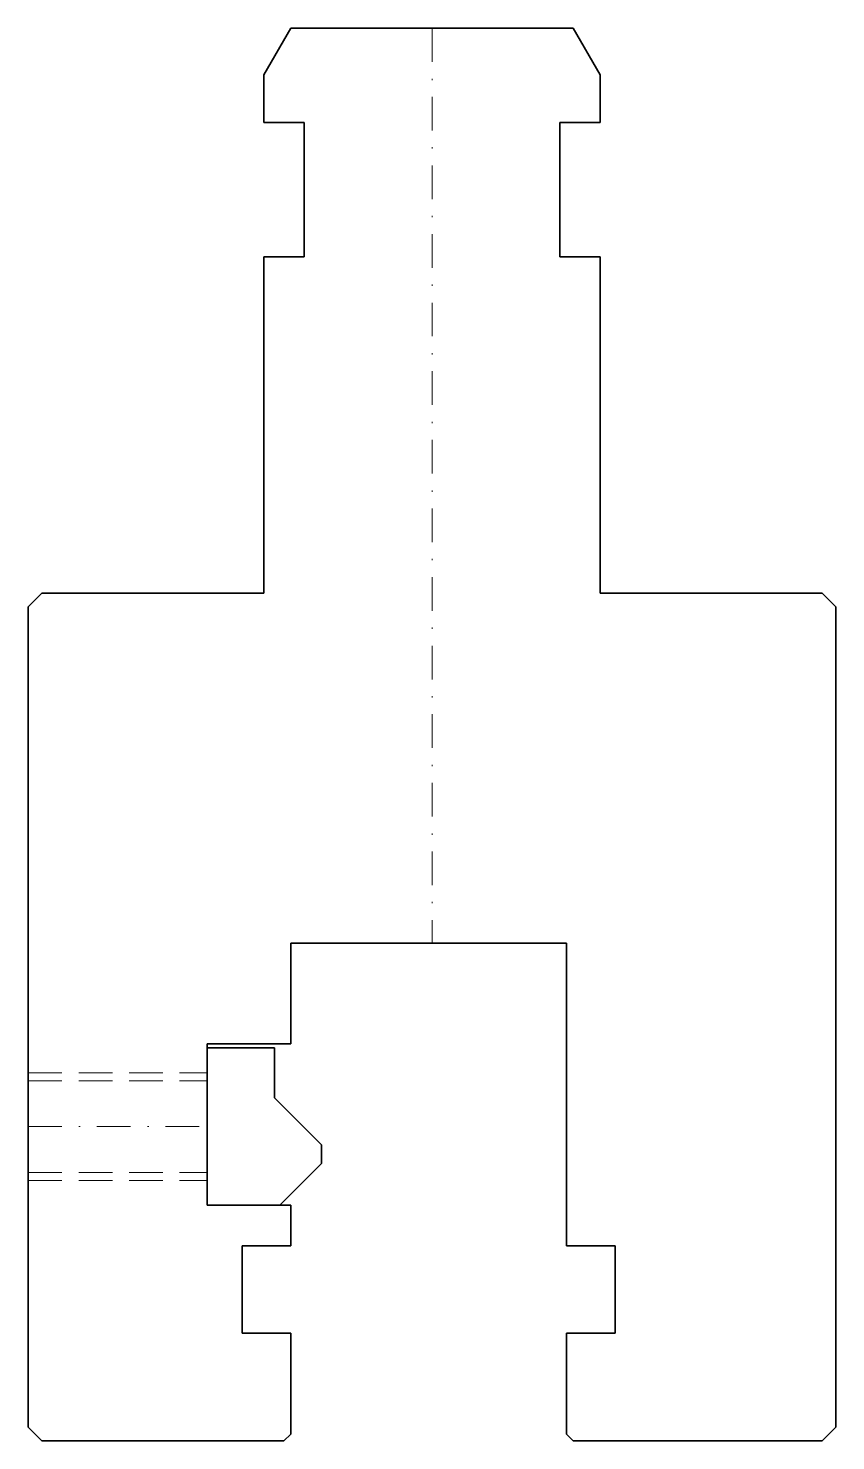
# Model space of a CAD drawing. Header units: millimetres. Extents: x -30 to 30, y -37 to 68.
import ezdxf

# ---------------------------------------------------------------- set-up
doc = ezdxf.new("R2010")
doc.units = ezdxf.units.MM
doc.header["$LTSCALE"] = 5
for name, pattern in [('AUSGEZOGEN', [0]), ('DASHDOT', [1, 0.5, -0.25, 0, -0.25]), ('DASHED', [0.75, 0.5, -0.25])]:
    doc.linetypes.add(name, pattern=pattern)
doc.layers.add('2', color=7, linetype='Continuous')

msp = doc.modelspace()

# ---------------------------------------------------------------- linework, layer by layer
at = {"layer": '2', "color": 7, "linetype": 'AUSGEZOGEN', "lineweight": 35}
for p, q in [((-10.5, 68), (-12.5, 64.54)), ((10.5, 68), (-10.5, 68)), ((12.5, 64.54), (10.5, 68)), ((-12.5, 64.54), (-12.5, 61)), ((12.5, 61), (12.5, 64.54)), ((-12.5, 61), (-9.5, 61)), ((-9.5, 61), (-9.5, 51)), ((9.5, 51), (9.5, 61)), ((9.5, 61), (12.5, 61)), ((-9.5, 51), (-12.5, 51)), ((-12.5, 51), (-12.5, 26)), ((12.5, 51), (9.5, 51)), ((12.5, 26), (12.5, 51)), ((-29, 26), (-30, 25)), ((-12.5, 26), (-29, 26)), ((29, 26), (12.5, 26)), ((30, 25), (29, 26)), ((-30, 25), (-30, -36)), ((30, -36), (30, 25)), ((-10.5, -7.5), (-10.5, 0)), ((-10.5, 0), (10, 0)), ((10, 0), (10, -22.5)), ((-16.7, -19.5), (-16.7, -7.5)), ((-16.7, -7.5), (-10.5, -7.5)), ((-11.7, -7.8), (-16.7, -7.8)), ((-11.7, -11.5), (-11.7, -7.8)), ((-8.2, -15), (-11.7, -11.5)), ((-8.2, -16.4), (-8.2, -15)), ((-11.3, -19.5), (-8.2, -16.4)), ((-10.5, -19.5), (-16.7, -19.5)), ((-10.5, -22.5), (-10.5, -19.5)), ((-14.1, -29), (-14.1, -22.5)), ((-14.1, -22.5), (-10.5, -22.5)), ((10, -22.5), (13.6, -22.5)), ((13.6, -22.5), (13.6, -29)), ((-10.5, -29), (-14.1, -29)), ((-10.5, -36.5), (-10.5, -29)), ((10, -29), (10, -36.5)), ((13.6, -29), (10, -29)), ((-30, -36), (-29, -37)), ((-11, -37), (-10.5, -36.5)), ((10, -36.5), (10.5, -37)), ((29, -37), (30, -36)), ((-29, -37), (-11, -37)), ((10.5, -37), (29, -37))]:
    msp.add_line(p, q, dxfattribs=at)
at = {"layer": '2', "color": 7, "linetype": 'DASHDOT', "lineweight": 18}
for p, q in [((0, 68), (0, 0)), ((-30, -13.65), (-16.7, -13.65))]:
    msp.add_line(p, q, dxfattribs=at)
at = {"layer": '2', "color": 7, "linetype": 'DASHED', "lineweight": 18}
for p, q in [((-30, -9.65), (-16.7, -9.65)), ((-30, -10.25), (-16.7, -10.25)), ((-30, -17.05), (-16.7, -17.05)), ((-30, -17.65), (-16.7, -17.65))]:
    msp.add_line(p, q, dxfattribs=at)

doc.saveas('drawing.dxf')
